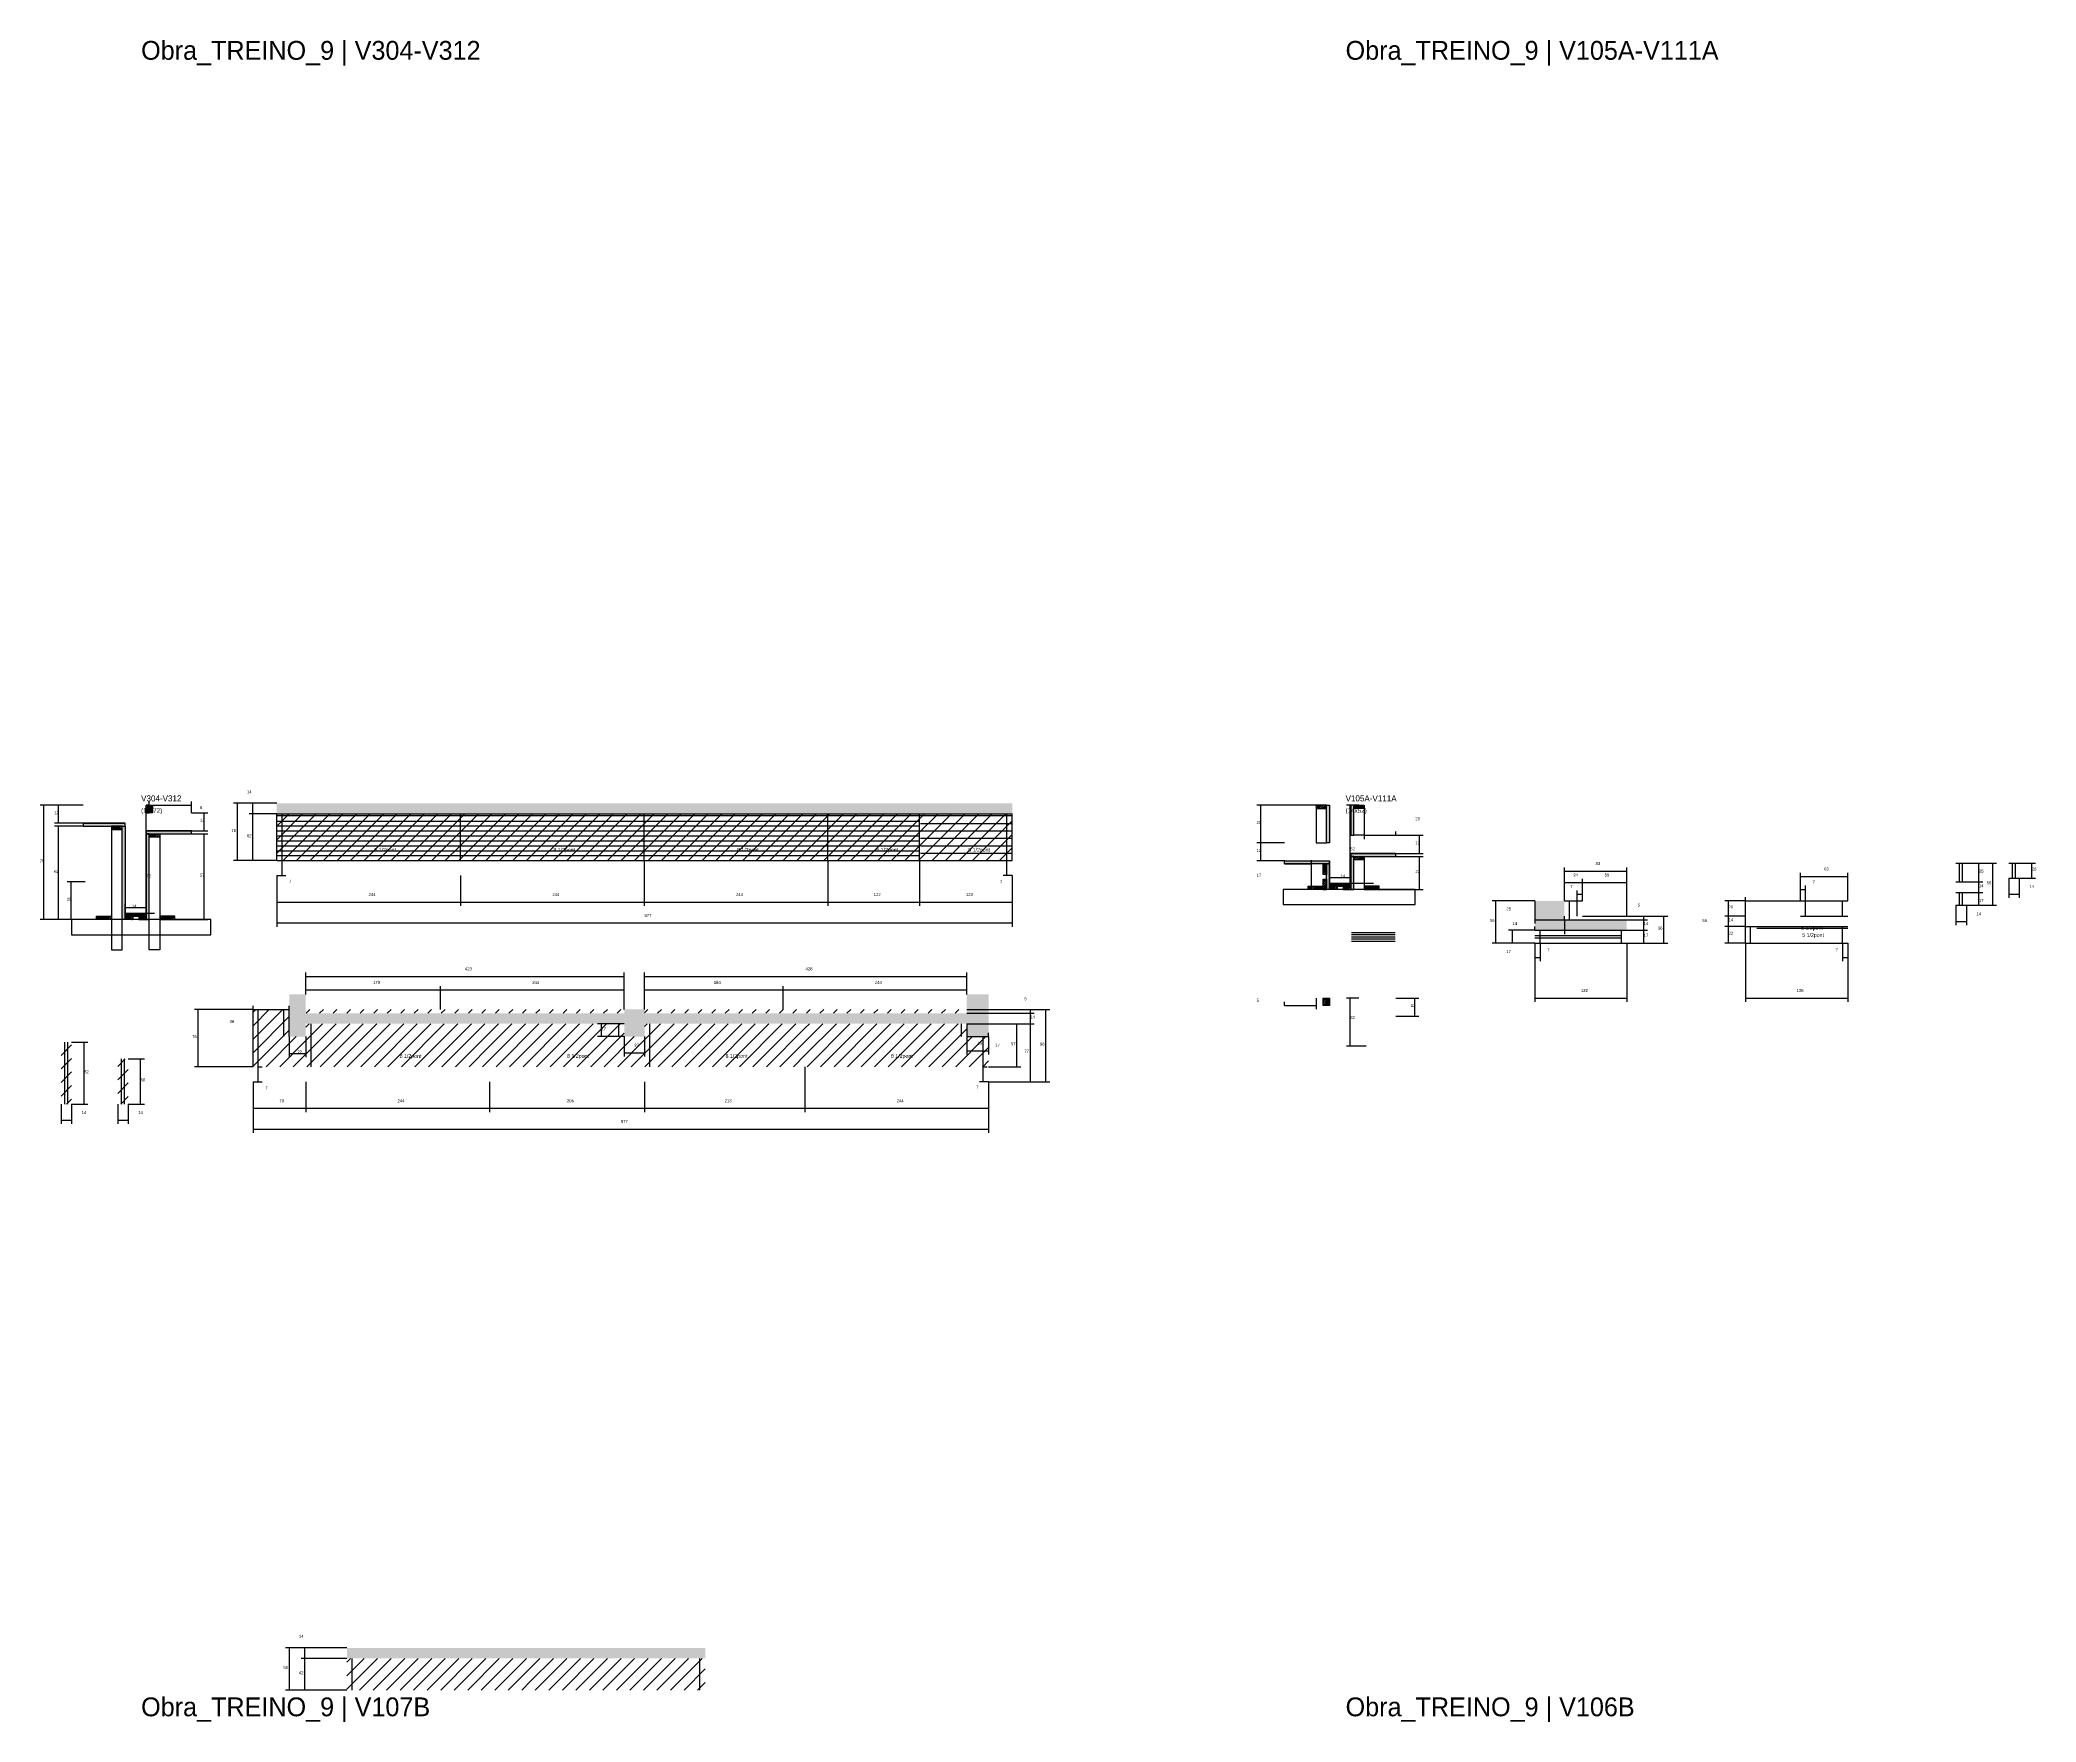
# Model space of a CAD drawing. Header units: metres. Extents: x -2848 to 22762, y -49062 to 1016.
# Drawn here: x 1466 to 4117, y -43018 to -40784 of the extents above; entities that cross this region are included whole.
import ezdxf

# ---------------------------------------------------------------- set-up
doc = ezdxf.new("R2010")
doc.units = ezdxf.units.M
for name, color, linetype in [('COTA', 4, 'Continuous'), ('Cota Seção (2x)', 4, 'Continuous'), ('Hachura', 253, 'Continuous'), ('LABEL_ID', 3, 'Continuous'), ('Madeira', 126, 'Continuous'), ('NOMENCLATURA', 7, 'Continuous'), ('Painéis', 200, 'Continuous'), ('SARR_2.2x7', 40, 'Continuous'), ('SARR_EDITAR', 141, 'Continuous'), ('Texto Seção', 7, 'Continuous')]:
    doc.layers.add(name, color=color, linetype=linetype)

msp = doc.modelspace()

# ---------------------------------------------------------------- hatches: boundary and pattern name
at = {"layer": 'COTA'}
h = msp.add_hatch(dxfattribs=at)
h.set_pattern_fill('AR-CONC', scale=0.03)
h.paths.add_polyline_path([(1780.2, -41797.5), (1780.2, -41811.5), (2757.2, -41811.5), (2757.2, -41797.5)])
h = msp.add_hatch(dxfattribs=at)
h.set_pattern_fill('AR-CONC', scale=0.03)
h.paths.add_polyline_path([(3573.6, -41966.2), (3573.6, -41952.2), (3490.6, -41952.2), (3490.6, -41927.2), (3451.6, -41927.2), (3451.6, -41966.2)])
h = msp.add_hatch(dxfattribs=at)
h.set_pattern_fill('AR-CONC', scale=0.03)
h.paths.add_polyline_path([(2241.7, -42107.3), (2268.7, -42107.3), (2268.7, -42090.3), (2696.7, -42090.3), (2696.7, -42107.3), (2725.7, -42107.3), (2725.7, -42051.3), (2696.7, -42051.3), (2696.7, -42071.3), (2696.7, -42076.3), (2268.7, -42076.3), (2268.7, -42071.3), (2241.7, -42071.3), (2241.7, -42076.3), (1818.7, -42076.3), (1818.7, -42071.3), (1818.7, -42051.3), (1796.7, -42051.3), (1796.7, -42071.3), (1796.7, -42107.3), (1818.7, -42107.3), (1818.7, -42090.3), (2241.7, -42090.3)])
h = msp.add_hatch(dxfattribs=at)
h.set_pattern_fill('AR-CONC', scale=0.03)
h.paths.add_polyline_path([(1873.3, -42919.2), (1873.3, -42933.2), (2349.3, -42933.2), (2349.3, -42919.2)])
at = {"layer": 'Hachura'}
h = msp.add_hatch(color=8, dxfattribs=at)
h.dxf.hatch_style = 1
h.paths.add_polyline_path([(1610.8, -41800), (1606.8, -41800), (1606.8, -41800), (1606.8, -41810), (1606.8, -41810), (1610.8, -41810), (1610.8, -41810), (1610.8, -41800)])
h = msp.add_hatch(dxfattribs=at)
h.set_pattern_fill('ANSI31', scale=0.5)
h.paths.add_polyline_path([(1615.2, -41810), (1610.8, -41810), (1610.8, -41810), (1610.8, -41800), (1610.8, -41800), (1615.2, -41800), (1615.2, -41800), (1615.2, -41810)])
h = msp.add_hatch(dxfattribs=at)
h.set_pattern_fill('ANSI31', scale=4)
h.paths.add_polyline_path([(2024.2, -41811.5), (1780.2, -41811.5), (1780.2, -41873.5), (2024.2, -41873.5)])
h = msp.add_hatch(dxfattribs=at)
h.set_pattern_fill('ANSI31', scale=4)
h.paths.add_polyline_path([(2268.2, -41873.5), (2268.2, -41811.5), (2024.2, -41811.5), (2024.2, -41873.5)])
h = msp.add_hatch(dxfattribs=at)
h.set_pattern_fill('ANSI31', scale=4)
h.paths.add_polyline_path([(2512.2, -41873.5), (2512.2, -41811.5), (2268.2, -41811.5), (2268.2, -41873.5)])
h = msp.add_hatch(dxfattribs=at)
h.set_pattern_fill('ANSI31', scale=4)
h.paths.add_polyline_path([(2512.2, -41811.5), (2512.2, -41873.5), (2634.2, -41873.5), (2634.2, -41811.5)])
h = msp.add_hatch(dxfattribs=at)
h.set_pattern_fill('ANSI31', scale=4)
h.paths.add_polyline_path([(2634.2, -41873.5), (2757.2, -41873.5), (2757.2, -41811.5), (2634.2, -41811.5)])
h = msp.add_hatch(dxfattribs=at)
h.set_pattern_fill('ANSI31', scale=0.5)
h.paths.add_polyline_path([(3174.8, -41804.4), (3174.8, -41800), (3174.8, -41800), (3160.8, -41800), (3160.8, -41800), (3160.8, -41804.4), (3160.8, -41804.4), (3174.8, -41804.4)])
h = msp.add_hatch(color=8, dxfattribs=at)
h.dxf.hatch_style = 1
h.paths.add_polyline_path([(3178.8, -41800), (3174.8, -41800), (3174.8, -41850), (3178.8, -41850)])
h = msp.add_hatch(color=8, dxfattribs=at)
h.dxf.hatch_style = 1
h.paths.add_polyline_path([(3206.8, -41800), (3210.8, -41800), (3210.8, -41800), (3210.8, -41840), (3210.8, -41840), (3206.8, -41840), (3206.8, -41840), (3206.8, -41800)])
h = msp.add_hatch(dxfattribs=at)
h.set_pattern_fill('ANSI31', scale=0.5)
h.paths.add_polyline_path([(3210.8, -41804.4), (3210.8, -41800), (3210.8, -41800), (3224.8, -41800), (3224.8, -41800), (3224.8, -41804.4), (3224.8, -41804.4), (3210.8, -41804.4)])
h = msp.add_hatch(color=8, dxfattribs=at)
h.dxf.hatch_style = 1
h.paths.add_polyline_path([(1578.8, -41828), (1578.8, -41824), (1578.8, -41824), (1523.2, -41824), (1523.2, -41824), (1523.2, -41828), (1523.2, -41828), (1578.8, -41828)])
h = msp.add_hatch(dxfattribs=at)
h.set_pattern_fill('ANSI31', scale=0.5)
h.paths.add_polyline_path([(1574.8, -41832.4), (1574.8, -41828), (1574.8, -41828), (1560.8, -41828), (1560.8, -41828), (1560.8, -41832.4), (1560.8, -41832.4), (1574.8, -41832.4)])
h = msp.add_hatch(color=8, dxfattribs=at)
h.dxf.hatch_style = 1
h.paths.add_polyline_path([(1574.8, -41828), (1578.8, -41828), (1578.8, -41828), (1578.8, -41952), (1578.8, -41952), (1574.8, -41952), (1574.8, -41952), (1574.8, -41828)])
h = msp.add_hatch(color=8, dxfattribs=at)
h.dxf.hatch_style = 1
h.paths.add_polyline_path([(1666.8, -41838), (1666.8, -41834), (1666.8, -41834), (1606.8, -41834), (1606.8, -41834), (1606.8, -41838), (1606.8, -41838), (1666.8, -41838)])
h = msp.add_hatch(color=8, dxfattribs=at)
h.dxf.hatch_style = 1
h.paths.add_polyline_path([(1610.8, -41838), (1606.8, -41838), (1606.8, -41838), (1606.8, -41952), (1606.8, -41952), (1610.8, -41952), (1610.8, -41952), (1610.8, -41838)])
h = msp.add_hatch(dxfattribs=at)
h.set_pattern_fill('ANSI31', scale=0.5)
h.paths.add_polyline_path([(1610.8, -41842.4), (1610.8, -41838), (1610.8, -41838), (1624.8, -41838), (1624.8, -41838), (1624.8, -41842.4), (1624.8, -41842.4), (1610.8, -41842.4)])
h = msp.add_hatch(color=8, dxfattribs=at)
h.dxf.hatch_style = 1
h.paths.add_polyline_path([(3266.8, -41868), (3266.8, -41864), (3266.8, -41864), (3206.8, -41864), (3206.8, -41864), (3206.8, -41868), (3206.8, -41868), (3266.8, -41868)])
h = msp.add_hatch(color=8, dxfattribs=at)
h.dxf.hatch_style = 1
h.paths.add_polyline_path([(3210.8, -41912), (3206.8, -41912), (3206.8, -41912), (3206.8, -41868), (3206.8, -41868), (3210.8, -41868), (3210.8, -41868), (3210.8, -41912)])
h = msp.add_hatch(dxfattribs=at)
h.set_pattern_fill('ANSI31', scale=0.5)
h.paths.add_polyline_path([(3210.8, -41872.4), (3210.8, -41868), (3210.8, -41868), (3224.8, -41868), (3224.8, -41868), (3224.8, -41872.4), (3224.8, -41872.4), (3210.8, -41872.4)])
h = msp.add_hatch(color=8, dxfattribs=at)
h.dxf.hatch_style = 1
h.paths.add_polyline_path([(3118.8, -41878), (3118.8, -41874), (3118.8, -41874), (3178.8, -41874), (3178.8, -41874), (3178.8, -41878), (3178.8, -41878), (3118.8, -41878)])
h = msp.add_hatch(dxfattribs=at)
h.set_pattern_fill('ANSI31', scale=0.5)
h.paths.add_polyline_path([(3174.8, -41892), (3170.4, -41892), (3170.4, -41892), (3170.4, -41878), (3170.4, -41878), (3174.8, -41878), (3174.8, -41878), (3174.8, -41892)])
h = msp.add_hatch(color=8, dxfattribs=at)
h.dxf.hatch_style = 1
h.paths.add_polyline_path([(3174.8, -41912), (3178.8, -41912), (3178.8, -41878), (3174.8, -41878)])
h = msp.add_hatch(dxfattribs=at)
h.set_pattern_fill('ANSI31', scale=0.5)
h.paths.add_polyline_path([(3150.4, -41912), (3150.4, -41907.6), (3150.4, -41907.6), (3170.4, -41907.6), (3170.4, -41907.6), (3170.4, -41912), (3170.4, -41912), (3150.4, -41912)])
h = msp.add_hatch(dxfattribs=at)
h.set_pattern_fill('ANSI31', scale=0.5)
h.paths.add_polyline_path([(3174.8, -41912.3), (3170.4, -41912.3), (3170.4, -41912.3), (3170.4, -41898.3), (3170.4, -41898.3), (3174.8, -41898.3), (3174.8, -41898.3), (3174.8, -41912.3)])
h = msp.add_hatch(color=8, dxfattribs=at)
h.dxf.hatch_style = 1
h.paths.add_polyline_path([(3206.8, -41907.6), (3206.8, -41904), (3206.8, -41904), (3178.8, -41904), (3178.8, -41904), (3178.8, -41907.6), (3178.8, -41907.6), (3206.8, -41907.6)])
h = msp.add_hatch(dxfattribs=at)
h.set_pattern_fill('ANSI31', scale=0.5)
h.paths.add_polyline_path([(3178.8, -41912), (3178.8, -41907.6), (3178.8, -41907.6), (3188.8, -41907.6), (3188.8, -41907.6), (3188.8, -41912), (3188.8, -41912), (3178.8, -41912)])
h = msp.add_hatch(dxfattribs=at)
h.set_pattern_fill('ANSI31', scale=0.5)
h.paths.add_polyline_path([(3206.8, -41912), (3206.8, -41907.6), (3206.8, -41907.6), (3196.8, -41907.6), (3196.8, -41907.6), (3196.8, -41912), (3196.8, -41912), (3206.8, -41912)])
h = msp.add_hatch(dxfattribs=at)
h.set_pattern_fill('ANSI31', scale=0.5)
h.paths.add_polyline_path([(3244.8, -41912), (3244.8, -41907.6), (3244.8, -41907.6), (3224.8, -41907.6), (3224.8, -41907.6), (3224.8, -41912), (3224.8, -41912), (3244.8, -41912)])
h = msp.add_hatch(dxfattribs=at)
h.set_pattern_fill('ANSI31', scale=0.5)
h.paths.add_polyline_path([(1540.8, -41952), (1540.8, -41947.6), (1540.8, -41947.6), (1560.8, -41947.6), (1560.8, -41947.6), (1560.8, -41952), (1560.8, -41952), (1540.8, -41952)])
h = msp.add_hatch(color=8, dxfattribs=at)
h.dxf.hatch_style = 1
h.paths.add_polyline_path([(1606.8, -41947.6), (1606.8, -41944), (1606.8, -41944), (1578.8, -41944), (1578.8, -41944), (1578.8, -41947.6), (1578.8, -41947.6), (1606.8, -41947.6)])
h = msp.add_hatch(dxfattribs=at)
h.set_pattern_fill('ANSI31', scale=0.5)
h.paths.add_polyline_path([(1578.8, -41952), (1578.8, -41947.6), (1578.8, -41947.6), (1588.8, -41947.6), (1588.8, -41947.6), (1588.8, -41952), (1588.8, -41952), (1578.8, -41952)])
h = msp.add_hatch(dxfattribs=at)
h.set_pattern_fill('ANSI31', scale=0.5)
h.paths.add_polyline_path([(1606.8, -41952), (1606.8, -41947.6), (1606.8, -41947.6), (1596.8, -41947.6), (1596.8, -41947.6), (1596.8, -41952), (1596.8, -41952), (1606.8, -41952)])
h = msp.add_hatch(dxfattribs=at)
h.set_pattern_fill('ANSI31', scale=0.5)
h.paths.add_polyline_path([(1644.8, -41952), (1644.8, -41947.6), (1644.8, -41947.6), (1624.8, -41947.6), (1624.8, -41947.6), (1624.8, -41952), (1624.8, -41952), (1644.8, -41952)])
h = msp.add_hatch(dxfattribs=at)
h.set_pattern_fill('ANSI31', scale=4)
h.paths.add_polyline_path([(1748.7, -42071.3), (1748.7, -42147.3), (1818.7, -42147.3), (1818.7, -42107.3), (1796.7, -42107.3), (1796.7, -42071.3)])
h = msp.add_hatch(dxfattribs=at)
h.set_pattern_fill('ANSI31', scale=4)
h.paths.add_polyline_path([(1818.7, -42071.3), (1818.7, -42076.3), (1997.7, -42076.3), (1997.7, -42071.3)])
h = msp.add_hatch(dxfattribs=at)
h.set_pattern_fill('ANSI31', scale=4)
h.paths.add_polyline_path([(1997.7, -42071.3), (1997.7, -42076.3), (2241.7, -42076.3), (2241.7, -42071.3)])
h = msp.add_hatch(dxfattribs=at)
h.set_pattern_fill('ANSI31', scale=4)
h.paths.add_polyline_path([(2268.7, -42071.3), (2268.7, -42076.3), (2452.7, -42076.3), (2452.7, -42071.3)])
h = msp.add_hatch(dxfattribs=at)
h.set_pattern_fill('ANSI31', scale=4)
h.paths.add_polyline_path([(2452.7, -42071.3), (2452.7, -42076.3), (2696.7, -42076.3), (2696.7, -42071.3)])
h = msp.add_hatch(dxfattribs=at)
h.set_pattern_fill('ANSI31', scale=0.5)
h.paths.add_polyline_path([(3174.8, -42066.1), (3170.4, -42066.1), (3170.4, -42066.1), (3170.4, -42056.1), (3170.4, -42056.1), (3174.8, -42056.1), (3174.8, -42056.1), (3174.8, -42066.1)])
h = msp.add_hatch(color=8, dxfattribs=at)
h.dxf.hatch_style = 1
h.paths.add_polyline_path([(3178.8, -42056.1), (3174.8, -42056.1), (3174.8, -42056.1), (3174.8, -42066.1), (3174.8, -42066.1), (3178.8, -42066.1), (3178.8, -42066.1), (3178.8, -42056.1)])
h = msp.add_hatch(dxfattribs=at)
h.set_pattern_fill('ANSI31', scale=4)
h.paths.add_polyline_path([(2062.7, -42147.3), (2062.7, -42090.3), (1818.7, -42090.3), (1818.7, -42107.3), (1818.7, -42147.3)])
h = msp.add_hatch(dxfattribs=at)
h.set_pattern_fill('ANSI31', scale=4)
h.paths.add_polyline_path([(2268.7, -42147.3), (2268.7, -42107.3), (2241.7, -42107.3), (2241.7, -42090.3), (2062.7, -42090.3), (2062.7, -42147.3)])
h = msp.add_hatch(dxfattribs=at)
h.set_pattern_fill('ANSI31', scale=4)
h.paths.add_polyline_path([(2268.7, -42090.3), (2268.7, -42147.3), (2481.7, -42147.3), (2481.7, -42090.3)])
h = msp.add_hatch(dxfattribs=at)
h.set_pattern_fill('ANSI31', scale=4)
h.paths.add_polyline_path([(2481.7, -42090.3), (2481.7, -42147.3), (2725.7, -42147.3), (2725.7, -42107.3), (2696.7, -42107.3), (2696.7, -42090.3)])
h = msp.add_hatch(dxfattribs=at)
h.set_pattern_fill('ANSI31', scale=4)
h.paths.add_polyline_path([(1507.7, -42114.9), (1493.7, -42114.9), (1493.7, -42196.9), (1507.7, -42196.9)])
h = msp.add_hatch(dxfattribs=at)
h.set_pattern_fill('ANSI31', scale=4)
h.paths.add_polyline_path([(1582.9, -42136.9), (1568.9, -42136.9), (1568.9, -42196.9), (1582.9, -42196.9)])
h = msp.add_hatch(dxfattribs=at)
h.set_pattern_fill('ANSI31', scale=4)
h.paths.add_polyline_path([(2117.3, -42933.2), (1873.3, -42933.2), (1873.3, -42975.2), (2117.3, -42975.2)])
h = msp.add_hatch(dxfattribs=at)
h.set_pattern_fill('ANSI31', scale=4)
h.paths.add_polyline_path([(2349.3, -42933.2), (2117.3, -42933.2), (2117.3, -42975.2), (2349.3, -42975.2)])

# ---------------------------------------------------------------- linework, layer by layer
at = {"layer": 'COTA'}
for p, q in [((1523.2, -41800), (1465.8, -41800)), ((1470.8, -41952), (1470.8, -41800)), ((1523.2, -41800), (1485.1, -41800)), ((1490.1, -41824), (1490.1, -41800)), ((1610.8, -41800), (1610.8, -41795)), ((1610.8, -41800), (1666.8, -41800)), ((1666.8, -41810), (1666.8, -41795)), ((1666.8, -41810), (1688.6, -41810)), ((1683.6, -41834), (1683.6, -41810)), ((1780.2, -41797.5), (1722.9, -41797.5)), ((1727.9, -41873.5), (1727.9, -41797.5)), ((1780.2, -41797.5), (1743.6, -41797.5)), ((1780.2, -41811.5), (1743.6, -41811.5)), ((1780.2, -41811.5), (1743.6, -41811.5)), ((1748.6, -41811.5), (1748.6, -41797.5)), ((1748.6, -41873.5), (1748.6, -41811.5)), ((3160.8, -41800), (3082.3, -41800)), ((3087.3, -41850), (3087.3, -41800)), ((3224.8, -41800), (3224.8, -41845)), ((1523.2, -41824), (1485.1, -41824)), ((1523.2, -41828), (1485.1, -41828)), ((1490.1, -41952), (1490.1, -41828)), ((1666.8, -41834), (1688.6, -41834)), ((1666.8, -41838), (1688.6, -41838)), ((1683.6, -41952), (1683.6, -41838)), ((3224.8, -41840), (3266.8, -41840)), ((3266.8, -41840), (3266.8, -41835)), ((3266.8, -41840), (3303.2, -41840)), ((3298.2, -41864), (3298.2, -41840)), ((3118.8, -41850), (3082.3, -41850)), ((3118.8, -41850), (3082.3, -41850)), ((3087.3, -41874), (3087.3, -41850)), ((3266.8, -41864), (3303.2, -41864)), ((3266.8, -41868), (3303.2, -41868)), ((3298.2, -41912), (3298.2, -41868)), ((1780.2, -41873.5), (1722.9, -41873.5)), ((1780.2, -41873.5), (1743.6, -41873.5)), ((1780.2, -41893.5), (1780.2, -41933.7)), ((1780.2, -41893.5), (1780.2, -41961.4)), ((1780.2, -41893.5), (1792.2, -41893.5)), ((1787.2, -41893.5), (1787.2, -41873.5)), ((1787.2, -41873.5), (1792.2, -41873.5)), ((2024.2, -41893.5), (2024.2, -41933.7)), ((2024.2, -41893.5), (2024.2, -41933.7)), ((2268.2, -41873.5), (2268.2, -41933.7)), ((2268.2, -41893.5), (2268.2, -41933.7)), ((2512.2, -41873.5), (2512.2, -41933.7)), ((2512.2, -41873.5), (2512.2, -41933.7)), ((2634.2, -41873.5), (2634.2, -41933.7)), ((2634.2, -41893.5), (2634.2, -41933.7)), ((2757.2, -41893.5), (2745.2, -41893.5)), ((2750.2, -41893.5), (2750.2, -41873.5)), ((2750.2, -41873.5), (2755.2, -41873.5)), ((2757.2, -41893.5), (2757.2, -41933.7)), ((2757.2, -41893.5), (2757.2, -41961.4)), ((3118.8, -41874), (3082.3, -41874)), ((3118.8, -41878), (3118.8, -41873)), ((3118.8, -41878), (3154.8, -41878)), ((3154.8, -41912), (3154.8, -41873)), ((3490.6, -41927.2), (3490.6, -41882.6)), ((3490.6, -41887.6), (3573.6, -41887.6)), ((3573.6, -41947.2), (3573.6, -41882.6)), ((3804.1, -41927.2), (3804.1, -41889.7)), ((3804.1, -41894.7), (3867.1, -41894.7)), ((3867.1, -41927.2), (3867.1, -41889.7)), ((4024.7, -41877), (4046.3, -41877)), ((4024.7, -41877), (4064.6, -41877)), ((4041.3, -41902), (4041.3, -41877)), ((4059.6, -41933), (4059.6, -41877)), ((4094.9, -41876.9), (4116.5, -41876.9)), ((4111.5, -41896.9), (4111.5, -41876.9)), ((1525.5, -41902), (1501.9, -41902)), ((1506.9, -41952), (1506.9, -41902)), ((3240.4, -41912), (3303.2, -41912)), ((3490.6, -41927.2), (3490.6, -41897.7)), ((3490.6, -41902.7), (3514.6, -41902.7)), ((3507.6, -41927.2), (3507.6, -41913.1)), ((3507.6, -41918.1), (3514.6, -41918.1)), ((3514.6, -41927.2), (3514.6, -41897.7)), ((3514.6, -41927.2), (3514.6, -41897.7)), ((3514.6, -41902.7), (3573.6, -41902.7)), ((3514.6, -41927.2), (3514.6, -41913.1)), ((3573.6, -41947.2), (3573.6, -41897.7)), ((3731.1, -41983.2), (3731.1, -41922.2)), ((3804.1, -41927.2), (3804.1, -41906.8)), ((3804.1, -41911.8), (3811.1, -41911.8)), ((3804.1, -41927.2), (3804.1, -41922.2)), ((3811.1, -41927.2), (3811.1, -41906.8)), ((4024.7, -41902), (4046.3, -41902)), ((4024.7, -41902), (4046.3, -41902)), ((4024.7, -41916), (4046.3, -41916)), ((4024.7, -41916), (4046.3, -41916)), ((4041.3, -41916), (4041.3, -41902)), ((4041.3, -41933), (4041.3, -41916)), ((4080.9, -41896.9), (4080.9, -41923.2)), ((4080.9, -41918.2), (4094.9, -41918.2)), ((4094.9, -41896.9), (4116.5, -41896.9)), ((4094.9, -41896.9), (4094.9, -41923.2)), ((1780.2, -41928.7), (2024.2, -41928.7)), ((2024.2, -41928.7), (2268.2, -41928.7)), ((2268.2, -41928.7), (2512.2, -41928.7)), ((2512.2, -41928.7), (2634.2, -41928.7)), ((2634.2, -41928.7), (2757.2, -41928.7)), ((3451.6, -41927.2), (3394.8, -41927.2)), ((3399.8, -41983.2), (3399.8, -41927.2)), ((3451.6, -41927.2), (3451.6, -41957.2)), ((3490.6, -41952.2), (3490.6, -41947.2)), ((3573.6, -41947.2), (3601, -41947.2)), ((3573.6, -41947.2), (3627.9, -41947.2)), ((3596, -41952.2), (3596, -41947.2)), ((3622.9, -41983.2), (3622.9, -41947.2)), ((3731.1, -41927.2), (3703.7, -41927.2)), ((3731.1, -41947.2), (3703.7, -41947.2)), ((3731.1, -41947.2), (3703.7, -41947.2)), ((3708.7, -41947.2), (3708.7, -41927.2)), ((3708.7, -41961.2), (3708.7, -41947.2)), ((3731.1, -41927.2), (3804.1, -41927.2)), ((4010.7, -41933), (4010.7, -41959.3)), ((4024.7, -41933), (4024.7, -41959.3)), ((4024.7, -41933), (4046.3, -41933)), ((4024.7, -41933), (4064.6, -41933)), ((1545.2, -41952), (1465.8, -41952)), ((1545.2, -41952), (1485.1, -41952)), ((1525.5, -41952), (1501.9, -41952)), ((1640.4, -41952), (1688.6, -41952)), ((1780.2, -41956.4), (2757.2, -41956.4)), ((3451.6, -41966.2), (3416.6, -41966.2)), ((3421.6, -41983.2), (3421.6, -41966.2)), ((3451.6, -41952.2), (3490.6, -41952.2)), ((3451.6, -41966.2), (3451.6, -41961.2)), ((3451.6, -41966.2), (3490.6, -41966.2)), ((3490.6, -41952.2), (3490.6, -41971.2)), ((3573.6, -41952.2), (3601, -41952.2)), ((3573.6, -41952.2), (3601, -41952.2)), ((3573.6, -41966.2), (3601, -41966.2)), ((3573.6, -41966.2), (3601, -41966.2)), ((3596, -41966.2), (3596, -41952.2)), ((3596, -41983.2), (3596, -41966.2)), ((3731.1, -41961.2), (3703.7, -41961.2)), ((3731.1, -41961.2), (3703.7, -41961.2)), ((3708.7, -41983.2), (3708.7, -41961.2)), ((4010.7, -41954.3), (4024.7, -41954.3)), ((3451.6, -41983.2), (3394.8, -41983.2)), ((3451.6, -41983.2), (3416.6, -41983.2)), ((3451.6, -41983.2), (3451.6, -42061.1)), ((3451.6, -41983.2), (3451.6, -42007.1)), ((3451.6, -42002.1), (3458.6, -42002.1)), ((3458.6, -41983.2), (3458.6, -42007.1)), ((3573.6, -41983.2), (3573.6, -42061.1)), ((3573.6, -41983.2), (3601, -41983.2)), ((3573.6, -41983.2), (3627.9, -41983.2)), ((3731.1, -41983.2), (3703.7, -41983.2)), ((3731.1, -41983.2), (3731.1, -42061.1)), ((3860.1, -41983.2), (3860.1, -42007.3)), ((3860.1, -42002.3), (3867.1, -42002.3)), ((3867.1, -41983.2), (3867.1, -42061.1)), ((3867.1, -41983.2), (3867.1, -42007.3)), ((1818.7, -42051.3), (1818.7, -42022.3)), ((1818.7, -42027.3), (2241.7, -42027.3)), ((2241.7, -42071.3), (2241.7, -42022.3)), ((2268.7, -42071.3), (2268.7, -42022.3)), ((2268.7, -42027.3), (2696.7, -42027.3)), ((2696.7, -42051.3), (2696.7, -42022.3)), ((1818.7, -42051.3), (1818.7, -42040.3)), ((1818.7, -42045.3), (1997.7, -42045.3)), ((1997.7, -42071.3), (1997.7, -42040.3)), ((1997.7, -42071.3), (1997.7, -42040.3)), ((1997.7, -42045.3), (2241.7, -42045.3)), ((2241.7, -42071.3), (2241.7, -42040.3)), ((2268.7, -42071.3), (2268.7, -42040.3)), ((2268.7, -42045.3), (2452.7, -42045.3)), ((2452.7, -42071.3), (2452.7, -42040.3)), ((2452.7, -42071.3), (2452.7, -42040.3)), ((2452.7, -42045.3), (2696.7, -42045.3)), ((2696.7, -42051.3), (2696.7, -42040.3)), ((1748.7, -42071.3), (1670.7, -42071.3)), ((1675.7, -42147.3), (1675.7, -42071.3)), ((1748.7, -42071.3), (1748.7, -42066.3)), ((1748.7, -42071.3), (1796.7, -42071.3)), ((1796.7, -42107.3), (1796.7, -42066.3)), ((2696.7, -42071.3), (2807, -42071.3)), ((2696.7, -42071.3), (2786.3, -42071.3)), ((2696.7, -42076.3), (2786.3, -42076.3)), ((2725.7, -42076.3), (2786.3, -42076.3)), ((2781.3, -42076.3), (2781.3, -42071.3)), ((2781.3, -42090.3), (2781.3, -42076.3)), ((2802, -42167.3), (2802, -42071.3)), ((3118.8, -42066.1), (3118.8, -42061.1)), ((3118.8, -42066.1), (3160.8, -42066.1)), ((3160.8, -42056.1), (3160.8, -42071.1)), ((3266.8, -42056.1), (3297.1, -42056.1)), ((3266.8, -42080.1), (3297.1, -42080.1)), ((3292.1, -42080.1), (3292.1, -42056.1)), ((3451.6, -42056.1), (3573.6, -42056.1)), ((3731.1, -42056.1), (3867.1, -42056.1)), ((1796.7, -42107.3), (1796.7, -42134.7)), ((1818.7, -42107.3), (1818.7, -42134.7)), ((2241.7, -42090.3), (2206.4, -42090.3)), ((2241.7, -42107.3), (2206.4, -42107.3)), ((2211.4, -42107.3), (2211.4, -42090.3)), ((2241.7, -42107.3), (2241.7, -42133.9)), ((2268.7, -42107.3), (2268.7, -42133.9)), ((2696.7, -42090.3), (2696.7, -42112.3)), ((2696.7, -42090.3), (2768.5, -42090.3)), ((2696.7, -42107.3), (2696.7, -42131.3)), ((2696.7, -42107.3), (2725.7, -42107.3)), ((2725.7, -42090.3), (2786.3, -42090.3)), ((2725.7, -42090.3), (2786.3, -42090.3)), ((2725.7, -42107.3), (2725.7, -42102.3)), ((2725.7, -42107.3), (2725.7, -42131.3)), ((2763.5, -42147.3), (2763.5, -42090.3)), ((2781.3, -42167.3), (2781.3, -42090.3)), ((1507.7, -42114.9), (1529.3, -42114.9)), ((1524.3, -42196.9), (1524.3, -42114.9)), ((1796.7, -42129.7), (1818.7, -42129.7)), ((2241.7, -42128.9), (2268.7, -42128.9)), ((2696.7, -42126.3), (2725.7, -42126.3)), ((1582.9, -42136.9), (1604.4, -42136.9)), ((1599.4, -42196.9), (1599.4, -42136.9)), ((1748.7, -42147.3), (1670.7, -42147.3)), ((1755.7, -42167.3), (1755.7, -42147.3)), ((1755.7, -42147.3), (1760.7, -42147.3)), ((2481.7, -42147.3), (2481.7, -42207.5)), ((2718.7, -42167.3), (2718.7, -42147.3)), ((2718.7, -42147.3), (2723.7, -42147.3)), ((2725.7, -42147.3), (2768.5, -42147.3)), ((1748.7, -42167.3), (1748.7, -42207.5)), ((1748.7, -42167.3), (1748.7, -42235.2)), ((1748.7, -42167.3), (1760.7, -42167.3)), ((1818.7, -42167.3), (1818.7, -42207.5)), ((1818.7, -42167.3), (1818.7, -42207.5)), ((2062.7, -42167.3), (2062.7, -42207.5)), ((2062.7, -42167.3), (2062.7, -42207.5)), ((2268.7, -42167.3), (2268.7, -42207.5)), ((2268.7, -42167.3), (2268.7, -42207.5)), ((2481.7, -42167.3), (2481.7, -42207.5)), ((2725.7, -42167.3), (2713.7, -42167.3)), ((2725.7, -42167.3), (2725.7, -42207.5)), ((2725.7, -42167.3), (2807, -42167.3)), ((2725.7, -42167.3), (2786.3, -42167.3)), ((2725.7, -42167.3), (2725.7, -42235.2)), ((1493.7, -42196.9), (1493.7, -42223.2)), ((1507.7, -42196.9), (1529.3, -42196.9)), ((1507.7, -42196.9), (1507.7, -42223.2)), ((1568.9, -42196.9), (1568.9, -42223.2)), ((1582.9, -42196.9), (1604.4, -42196.9)), ((1582.9, -42196.9), (1582.9, -42223.2)), ((1748.7, -42202.5), (1818.7, -42202.5)), ((1818.7, -42202.5), (2062.7, -42202.5)), ((2062.7, -42202.5), (2268.7, -42202.5)), ((2268.7, -42202.5), (2481.7, -42202.5)), ((2481.7, -42202.5), (2725.7, -42202.5)), ((1493.7, -42218.2), (1507.7, -42218.2)), ((1568.9, -42218.2), (1582.9, -42218.2)), ((1748.7, -42230.2), (2725.7, -42230.2)), ((1873.3, -42919.2), (1792, -42919.2)), ((1797, -42975.2), (1797, -42919.2)), ((1873.3, -42919.2), (1812.6, -42919.2)), ((1817.6, -42933.2), (1817.6, -42919.2)), ((1873.3, -42933.2), (1812.6, -42933.2)), ((1873.3, -42933.2), (1812.6, -42933.2)), ((1817.6, -42975.2), (1817.6, -42933.2)), ((1873.3, -42975.2), (1792, -42975.2)), ((1873.3, -42975.2), (1812.6, -42975.2))]:
    msp.add_line(p, q, dxfattribs=at)
at = {"layer": 'Cota Seção (2x)'}
for p, q in [((1606.8, -41944), (1606.8, -41800)), ((1606.8, -41800), (1611.8, -41800)), ((3217.8, -41800), (3201.3, -41800)), ((3206.3, -41904), (3206.3, -41800)), ((3178.8, -41912), (3178.8, -41891)), ((3178.8, -41896), (3206.8, -41896)), ((3206.8, -41912), (3206.8, -41891)), ((3237, -41904), (3201.3, -41904)), ((1578.8, -41952), (1578.8, -41931)), ((1578.8, -41936), (1606.8, -41936)), ((1617.8, -41944), (1601.8, -41944)), ((1606.8, -41952), (1606.8, -41931)), ((3217.8, -42056.1), (3201.3, -42056.1)), ((3206.3, -42120.1), (3206.3, -42056.1)), ((3227.4, -42120.1), (3201.3, -42120.1))]:
    msp.add_line(p, q, dxfattribs=at)
at = {"layer": 'Madeira'}
for points in [[(1615.2, -41810), (1610.8, -41810), (1610.8, -41800), (1615.2, -41800)], [(3174.8, -41804.4), (3174.8, -41800), (3160.8, -41800), (3160.8, -41804.4)], [(3174.8, -41800), (3160.8, -41800), (3160.8, -41850), (3174.8, -41850)], [(3210.8, -41804.4), (3210.8, -41800), (3224.8, -41800), (3224.8, -41804.4)], [(3210.8, -41800), (3224.8, -41800), (3224.8, -41840), (3210.8, -41840)], [(1574.8, -41832.4), (1574.8, -41828), (1560.8, -41828), (1560.8, -41832.4)], [(1574.8, -41828), (1560.8, -41828), (1560.8, -41992), (1574.8, -41992)], [(1610.8, -41842.4), (1610.8, -41838), (1624.8, -41838), (1624.8, -41842.4)], [(1610.8, -41838), (1624.8, -41838), (1624.8, -41992), (1610.8, -41992)], [(3210.8, -41872.4), (3210.8, -41868), (3224.8, -41868), (3224.8, -41872.4)], [(3210.8, -41868), (3224.8, -41868), (3224.8, -41912), (3210.8, -41912)], [(3174.8, -41892), (3170.4, -41892), (3170.4, -41878), (3174.8, -41878)], [(3116.9, -41932), (3292.5, -41932), (3292.5, -41912), (3116.9, -41912)], [(3150.4, -41912), (3150.4, -41907.6), (3170.4, -41907.6), (3170.4, -41912)], [(3174.8, -41912.3), (3170.4, -41912.3), (3170.4, -41898.3), (3174.8, -41898.3)], [(3178.8, -41912), (3178.8, -41907.6), (3188.8, -41907.6), (3188.8, -41912)], [(3206.8, -41912), (3206.8, -41907.6), (3196.8, -41907.6), (3196.8, -41912)], [(3244.8, -41912), (3244.8, -41907.6), (3224.8, -41907.6), (3224.8, -41912)], [(1540.8, -41952), (1540.8, -41947.6), (1560.8, -41947.6), (1560.8, -41952)], [(1578.8, -41952), (1578.8, -41947.6), (1588.8, -41947.6), (1588.8, -41952)], [(1606.8, -41952), (1606.8, -41947.6), (1596.8, -41947.6), (1596.8, -41952)], [(1644.8, -41952), (1644.8, -41947.6), (1624.8, -41947.6), (1624.8, -41952)], [(1507.3, -41972), (1692.5, -41972), (1692.5, -41952), (1507.3, -41952)], [(3174.8, -42066.1), (3170.4, -42066.1), (3170.4, -42056.1), (3174.8, -42056.1)]]:
    msp.add_lwpolyline(points, close=True, dxfattribs=at)
at = {"layer": 'Painéis'}
for p, q in [((1780.2, -41811.5), (2757.2, -41811.5)), ((1780.2, -41873.5), (1780.2, -41811.5)), ((2024.2, -41873.5), (2024.2, -41811.5)), ((2268.2, -41873.5), (2268.2, -41811.5)), ((2512.2, -41873.5), (2512.2, -41811.5)), ((2634.2, -41873.5), (2634.2, -41811.5)), ((2757.2, -41873.5), (2757.2, -41811.5)), ((1523.2, -41824), (1578.8, -41824)), ((1606.8, -41834), (1666.8, -41834)), ((3206.8, -41864), (3266.8, -41864)), ((3206.8, -41868), (3206.8, -41864)), ((3206.8, -41912), (3206.8, -41868)), ((3266.8, -41868), (3266.8, -41864)), ((1780.2, -41873.5), (2757.2, -41873.5)), ((3118.8, -41874), (3178.8, -41874)), ((3118.8, -41878), (3118.8, -41874)), ((3178.8, -41878), (3178.8, -41874)), ((3178.8, -41912), (3178.8, -41878)), ((4010.7, -41877), (4024.7, -41877)), ((4080.9, -41876.9), (4094.9, -41876.9)), ((3178.8, -41904), (3206.8, -41904)), ((3178.8, -41907.6), (3178.8, -41904)), ((3206.8, -41907.6), (3206.8, -41904)), ((4010.7, -41902), (4024.7, -41902)), ((4010.7, -41916), (4024.7, -41916)), ((4080.9, -41896.9), (4094.9, -41896.9)), ((3490.6, -41927.2), (3514.6, -41927.2)), ((3514.6, -41947.2), (3573.6, -41947.2)), ((3804.1, -41927.2), (3867.1, -41927.2)), ((3804.1, -41947.2), (3867.1, -41947.2)), ((4010.7, -41933), (4024.7, -41933)), ((3451.6, -41966.2), (3573.6, -41966.2)), ((3490.6, -41952.2), (3573.6, -41952.2)), ((3731.1, -41961.2), (3867.1, -41961.2)), ((3451.6, -41983.2), (3573.6, -41983.2)), ((3731.1, -41983.2), (3867.1, -41983.2))]:
    msp.add_line(p, q, dxfattribs=at)
for points in [[(1610.8, -41800), (1606.8, -41800), (1606.8, -41810), (1610.8, -41810)], [(3174.8, -41800), (3178.8, -41800), (3178.8, -41850), (3174.8, -41850)], [(3210.8, -41800), (3206.8, -41800), (3206.8, -41840), (3210.8, -41840)], [(1578.8, -41828), (1578.8, -41824), (1523.2, -41824), (1523.2, -41828)], [(1574.8, -41828), (1578.8, -41828), (1578.8, -41952), (1574.8, -41952)], [(1666.8, -41838), (1666.8, -41834), (1606.8, -41834), (1606.8, -41838)], [(1610.8, -41838), (1606.8, -41838), (1606.8, -41952), (1610.8, -41952)], [(3266.8, -41868), (3266.8, -41864), (3206.8, -41864), (3206.8, -41868)], [(3210.8, -41868), (3206.8, -41868), (3206.8, -41912), (3210.8, -41912)], [(3118.8, -41878), (3118.8, -41874), (3178.8, -41874), (3178.8, -41878)], [(3174.8, -41878), (3178.8, -41878), (3178.8, -41912), (3174.8, -41912)], [(3206.8, -41907.6), (3206.8, -41904), (3178.8, -41904), (3178.8, -41907.6)], [(1606.8, -41947.6), (1606.8, -41944), (1578.8, -41944), (1578.8, -41947.6)], [(3174.8, -42056.1), (3178.8, -42056.1), (3178.8, -42066.1), (3174.8, -42066.1)]]:
    msp.add_lwpolyline(points, close=True, dxfattribs=at)
msp.add_lwpolyline([(1748.7, -42147.3), (1748.7, -42071.3), (1796.7, -42071.3)], dxfattribs=at)
at = {"layer": 'SARR_2.2x7'}
for p, q in [((1780.2, -41813.7), (2024.2, -41813.7)), ((1787.2, -41873.5), (1787.2, -41811.5)), ((2024.2, -41813.7), (2268.2, -41813.7)), ((2268.2, -41813.7), (2512.2, -41813.7)), ((2512.2, -41813.7), (2634.2, -41813.7)), ((2634.2, -41813.7), (2757.2, -41813.7)), ((2750.2, -41893.5), (2750.2, -41811.5)), ((1781.2, -41821.1), (2023.3, -41821.1)), ((1781.2, -41827.6), (2023.3, -41827.6)), ((1781.2, -41834.2), (2023.3, -41834.2)), ((1781.2, -41840.7), (2023.3, -41840.7)), ((2025.3, -41821.1), (2267.3, -41821.1)), ((2025.3, -41827.6), (2267.3, -41827.6)), ((2025.3, -41834.2), (2267.3, -41834.2)), ((2025.3, -41840.7), (2267.3, -41840.7)), ((2269.3, -41821.1), (2511.3, -41821.1)), ((2269.3, -41827.6), (2511.3, -41827.6)), ((2269.3, -41834.2), (2511.3, -41834.2)), ((2269.3, -41840.7), (2511.3, -41840.7)), ((2513.3, -41821.1), (2633.3, -41821.1)), ((2513.3, -41827.6), (2633.3, -41827.6)), ((2513.3, -41834.2), (2633.3, -41834.2)), ((2513.3, -41840.7), (2633.3, -41840.7)), ((2635.3, -41824.3), (2756.3, -41824.3)), ((2635.3, -41834.2), (2756.3, -41834.2)), ((1781.2, -41847.3), (2023.3, -41847.3)), ((1781.2, -41853.8), (2023.3, -41853.8)), ((1781.2, -41860.4), (2023.3, -41860.4)), ((1781.2, -41866.9), (2023.3, -41866.9)), ((2025.3, -41847.3), (2267.3, -41847.3)), ((2025.3, -41853.8), (2267.3, -41853.8)), ((2025.3, -41860.4), (2267.3, -41860.4)), ((2025.3, -41866.9), (2267.3, -41866.9)), ((2269.3, -41847.3), (2511.3, -41847.3)), ((2269.3, -41853.8), (2511.3, -41853.8)), ((2269.3, -41860.4), (2511.3, -41860.4)), ((2269.3, -41866.9), (2511.3, -41866.9)), ((2513.3, -41847.3), (2633.3, -41847.3)), ((2513.3, -41853.8), (2633.3, -41853.8)), ((2513.3, -41860.4), (2633.3, -41860.4)), ((2513.3, -41866.9), (2633.3, -41866.9)), ((2635.3, -41844), (2756.3, -41844)), ((2635.3, -41853.8), (2756.3, -41853.8)), ((2635.3, -41863.7), (2756.3, -41863.7)), ((3497.6, -41952.2), (3497.6, -41927.2)), ((3507.6, -41947.2), (3507.6, -41927.2)), ((3811.1, -41947.2), (3811.1, -41927.2)), ((3860.1, -41947.2), (3860.1, -41927.2)), ((3208, -41969), (3266, -41969)), ((3208, -41971.9), (3266, -41971.9)), ((3208, -41974.7), (3266, -41974.7)), ((3451.6, -41973.2), (3566.6, -41973.2)), ((3458.6, -41983.2), (3458.6, -41966.2)), ((3566.6, -41983.2), (3566.6, -41966.2)), ((3738.1, -41983.2), (3738.1, -41961.2)), ((3746.1, -41963.4), (3867.1, -41963.4)), ((3860.1, -41983.2), (3860.1, -41961.2)), ((3208, -41977.5), (3266, -41977.5)), ((3208, -41980.4), (3266, -41980.4)), ((3451.6, -41976.2), (3566.6, -41976.2)), ((1755.7, -42147.3), (1755.7, -42071.3)), ((1789.7, -42107.3), (1789.7, -42071.3)), ((1825.7, -42147.3), (1825.7, -42090.3)), ((2234.7, -42107.3), (2234.7, -42090.3)), ((2275.7, -42147.3), (2275.7, -42090.3)), ((2689.7, -42107.3), (2689.7, -42090.3)), ((2718.7, -42147.3), (2718.7, -42107.3)), ((1880.3, -42975.2), (1880.3, -42933.2)), ((2342.3, -42975.2), (2342.3, -42933.2))]:
    msp.add_line(p, q, dxfattribs=at)
at = {"layer": 'SARR_EDITAR'}
for p, q in [((4015.7, -41902), (4015.7, -41877)), ((4019.7, -41902), (4019.7, -41877)), ((4085.9, -41896.9), (4085.9, -41876.9)), ((4089.9, -41896.9), (4089.9, -41876.9)), ((4015.7, -41933), (4015.7, -41916)), ((4019.7, -41933), (4019.7, -41916)), ((1498.7, -42196.9), (1498.7, -42114.9)), ((1502.7, -42196.9), (1502.7, -42114.9)), ((1573.9, -42196.9), (1573.9, -42136.9)), ((1577.9, -42196.9), (1577.9, -42136.9))]:
    msp.add_line(p, q, dxfattribs=at)

# ---------------------------------------------------------------- texts
at = {"layer": 'COTA'}
for s, p in [('14', (1740.6, -41784.1)), ('12', (1484.6, -41812)), ('5', (1678.1, -41805)), ('20', (3292.7, -41820)), ('12', (1678.1, -41822)), ('76', (1719.9, -41835.5)), ('62', (1740.6, -41842.5)), ('25', (3081.8, -41825)), ('12', (3081.8, -41862)), ('12', (3292.7, -41852)), ('76', (1465.3, -41876)), ('62', (1484.6, -41890)), ('57', (1678.1, -41895)), ('17', (3081.8, -41895)), ('22', (3292.7, -41890)), ('24', (3502.6, -41894.7)), ('83', (3532.1, -41879.6)), ('59', (3544.1, -41894.7)), ('63', (3835.6, -41886.7)), ('25', (4041.3, -41889.5)), ('20', (4111.5, -41886.9)), ('7', (1796.5, -41902.7)), ('244', (1902.2, -41920.7)), ('244', (2146.2, -41920.7)), ('244', (2390.2, -41920.7)), ('122', (2573.2, -41920.7)), ('123', (2695.7, -41920.7)), ('7', (2740.9, -41903.6)), ('7', (3498.3, -41910.1)), ('7', (3820.4, -41903.8)), ('14', (4041.3, -41909)), ('56', (4051.6, -41905)), ('14', (4108.3, -41910.2)), ('25', (1501.4, -41927)), ('977', (2268.7, -41948.4)), ('25', (3413.6, -41939.7)), ('5', (3588, -41934.8)), ('20', (3708.7, -41937.2)), ('14', (4038.1, -41946.3)), ('17', (4041.3, -41928.5)), ('56', (3391.8, -41955.2)), ('14', (3421.6, -41959.2)), ('14', (3596, -41959.2)), ('17', (3596, -41974.7)), ('36', (3614.9, -41965.2)), ('56', (3673.9, -41955.2)), ('22', (3708.7, -41972.2)), ('14', (3708.7, -41954.2)), ('17', (3413.6, -41996.3)), ('7', (3468, -41994.1)), ('7', (3850.8, -41994.3)), ('423', (2030.2, -42019.3)), ('428', (2482.7, -42019.3)), ('179', (1908.2, -42037.3)), ('244', (2119.7, -42037.3)), ('184', (2360.7, -42037.3)), ('244', (2574.7, -42037.3)), ('5', (2773.3, -42059)), ('122', (3512.6, -42048.1)), ('136', (3799.1, -42048.1)), ('14', (2781.3, -42083.3)), ('5', (3081.8, -42061.1)), ('12', (3286.6, -42068.1)), ('76', (1667.7, -42109.3)), ('36', (1717.5, -42089.3)), ('17', (2211.4, -42098.8)), ('22', (1807.7, -42129.7)), ('27', (2255.2, -42120.9)), ('29', (2711.2, -42118.3)), ('17', (2734.7, -42120.5)), ('57', (2755.5, -42118.8)), ('77', (2773.3, -42128.8)), ('96', (2794, -42119.3)), ('82', (1524.3, -42155.9)), ('60', (1599.4, -42166.9)), ('7', (1765, -42177.4)), ('7', (2709.4, -42176.5)), ('14', (1521.1, -42210.2)), ('14', (1596.2, -42210.2)), ('70', (1783.7, -42194.5)), ('244', (1940.7, -42194.5)), ('206', (2165.7, -42194.5)), ('213', (2375.2, -42194.5)), ('244', (2603.7, -42194.5)), ('977', (2237.2, -42222.2)), ('14', (1809.6, -42905.8)), ('56', (1789, -42947.2)), ('42', (1809.6, -42954.2))]:
    msp.add_text(s, height=4, dxfattribs=at).set_placement(p)
at = {"layer": 'Cota Seção (2x)'}
for s, p in [('52', (3206.3, -41860)), ('72', (1606.8, -41896)), ('14', (3193.1, -41896)), ('14', (1587.8, -41936)), ('32', (3206.3, -42084.1))]:
    msp.add_text(s, height=4, dxfattribs=at).set_placement(p)
at = {"layer": 'LABEL_ID'}
for s, p in [('Obra_TREINO_9 | V304-V312', (1600, -40810)), ('Obra_TREINO_9 | V105A-V111A', (3200, -40810)), ('Obra_TREINO_9 | V107B', (1600, -43010)), ('Obra_TREINO_9 | V106B', (3200, -43010))]:
    msp.add_text(s, height=25, dxfattribs=at).set_placement(p)
at = {"layer": 'NOMENCLATURA'}
for s, p in [('8 1/2pont', (1909.7, -41861.8)), ('8 1/2pont', (2147.6, -41861.8)), ('8 1/2pont', (2391.6, -41861.8)), ('5 1/2pont', (2576.7, -41861.8)), ('5 1/2pont', (2698.8, -41861.8)), ('5 1/2pont', (3805.2, -41965.4)), ('5 1/2pont', (3806.6, -41975)), ('8 1/2pont', (1943.5, -42135.6)), ('8 1/2pont', (2165.9, -42135.6)), ('8 1/2pont', (2376.4, -42135.6)), ('8 1/2pont', (2596.2, -42135.6))]:
    msp.add_text(s, height=5, dxfattribs=at).set_placement(p)
at = {"layer": 'Texto Seção'}
for s, height, p in [('V304-V312', 8, (1600, -41795)), ('V105A-V111A', 8, (3200, -41795)), ('(14x72)', 6, (1600, -41810)), ('(14x52)', 6, (3200, -41810))]:
    msp.add_text(s, height=height, dxfattribs=at).set_placement(p)

doc.saveas('drawing.dxf')
